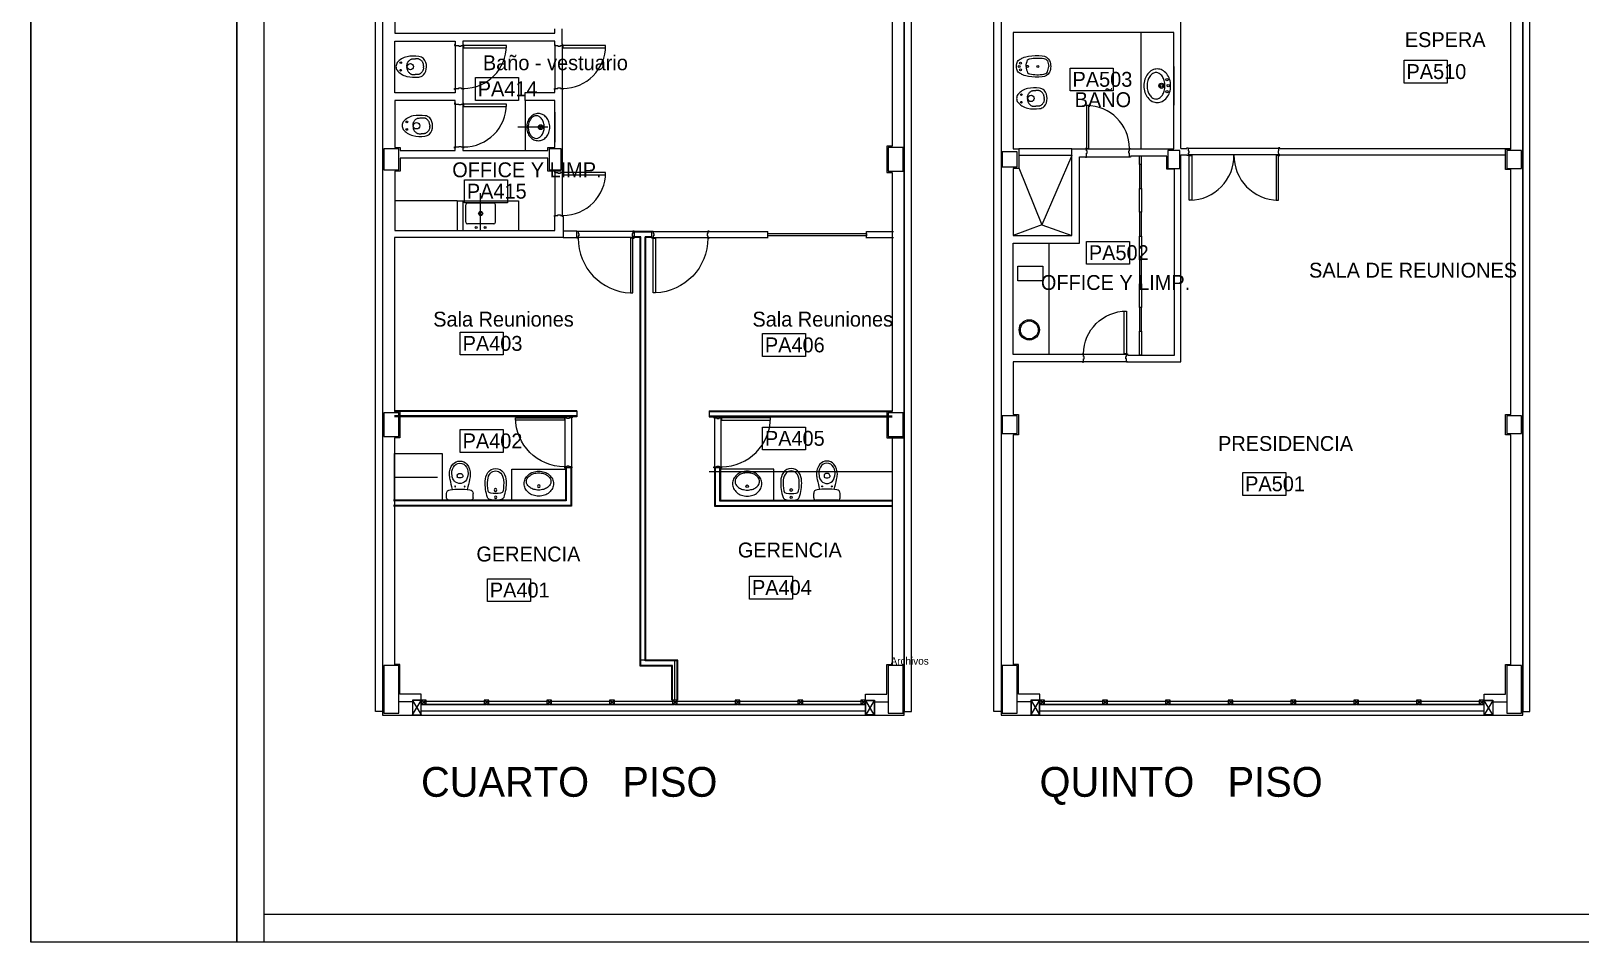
# Model space of a CAD drawing. Header units: millimetres. Extents: x 1473.7 to 1568.7, y 1808.4 to 1881.8.
# Drawn here: x 1473.68 to 1499.69, y 1808.36 to 1823.65 of the extents above; entities that cross this region are included whole.
import ezdxf

# ---------------------------------------------------------------- set-up
doc = ezdxf.new("R2010")
doc.units = ezdxf.units.MM
doc.layers.get('0').update_dxf_attribs({"linetype": 'CONTINUOUS'})
doc.layers.get('Defpoints').update_dxf_attribs({"linetype": 'CONTINUOUS'})
for name, color, linetype in [('0-COTAS AC', 3, 'CONTINUOUS'), ('0-EQUIPA FIJO', 9, 'CONTINUOUS'), ('0-IS-CLOACAL', 1, 'CONTINUOUS'), ('0000-TEXTO', 7, 'CONTINUOUS'), ('000000-TEXTO', 7, 'CONTINUOUS'), ('03', 3, 'CONTINUOUS'), ('10-CARP-HOJA-PUER', 4, 'CONTINUOUS'), ('10-CARP-MARC', 2, 'CONTINUOUS'), ('10-CARP-SLIA', 14, 'CONTINUOUS'), ('10-CARP-VENT-ANRE', 4, 'CONTINUOUS'), ('AR - CARPINTERIA 1', 1, 'CONTINUOUS'), ('AR - CARPINTERIA 2', 8, 'CONTINUOUS'), ('AR - CURTAIN WALL', 1, 'CONTINUOUS'), ('AR - INST. SANITARIA', 2, 'CONTINUOUS'), ('AR - LADRILLO VISTO', 3, 'CONTINUOUS'), ('AR - REVESTIMIENTO', 21, 'CONTINUOUS'), ('AR - REVOQUE', 8, 'CONTINUOUS'), ('AR - TABIQUE DURLOCK', 2, 'CONTINUOUS'), ('AR - TXT', 7, 'CONTINUOUS'), ('ELEVADOR', 4, 'CONTINUOUS'), ('ES - LINEA OFICIAL', 6, 'CONTINUOUS'), ('ES-COLUMNAS', 5, 'CONTINUOUS'), ('ESTRUCTURA', 3, 'CONTINUOUS'), ('MURO', 7, 'CONTINUOUS'), ('TEXTO', 7, 'CONTINUOUS')]:
    doc.layers.add(name, color=color, linetype=linetype)

# ---------------------------------------------------------------- blocks, each defined once
blk = doc.blocks.new('Puerta 76.1')
at = {"layer": '10-CARP-HOJA-PUER', "linetype": 'CONTINUOUS'}
blk.add_lwpolyline([(0.02, 0.13), (0.06, 0.13), (0.06, 0.85), (0.02, 0.85), (0.02, 0.13)], dxfattribs=at)
at = {"layer": '10-CARP-MARC', "linetype": 'CONTINUOUS'}
for points in [[(0, 0), (0, -0.01), (0.02, -0.01), (0.02, 0.05), (0.03, 0.05), (0.03, 0.09), (0.02, 0.09), (0.02, 0.13), (0, 0.13), (0, 0.12)], [(0.76, 0), (0.76, -0.01), (0.74, -0.01), (0.74, 0.05), (0.73, 0.05), (0.73, 0.09), (0.74, 0.09), (0.74, 0.13), (0.76, 0.13), (0.76, 0.12)]]:
    blk.add_lwpolyline(points, dxfattribs=at)
at = {"layer": '10-CARP-SLIA', "linetype": 'CONTINUOUS'}
for p, q in [((0, 0.12), (0.76, 0.12)), ((0, 0), (0.76, 0))]:
    blk.add_line(p, q, dxfattribs=at)
blk.add_arc((0.02, 0.13), 0.72, 0, 90, dxfattribs=at)
blk = doc.blocks.new('Puerta 76.2')
at = {"layer": '10-CARP-HOJA-PUER', "linetype": 'CONTINUOUS'}
blk.add_lwpolyline([(0.02, 0.14), (0.06, 0.14), (0.06, 0.86), (0.02, 0.86), (0.02, 0.14)], dxfattribs=at)
at = {"layer": '10-CARP-MARC', "linetype": 'CONTINUOUS'}
for points in [[(0, 0), (0, -0.01), (0.02, -0.01), (0.02, 0.06), (0.03, 0.06), (0.03, 0.1), (0.02, 0.1), (0.02, 0.14), (0, 0.14), (0, 0.13)], [(0.76, 0), (0.76, -0.01), (0.74, -0.01), (0.74, 0.06), (0.73, 0.06), (0.73, 0.1), (0.74, 0.1), (0.74, 0.14), (0.76, 0.14), (0.76, 0.13)]]:
    blk.add_lwpolyline(points, dxfattribs=at)
at = {"layer": '10-CARP-SLIA', "linetype": 'CONTINUOUS'}
for p, q in [((0, 0.13), (0.76, 0.13)), ((0, 0), (0.76, 0))]:
    blk.add_line(p, q, dxfattribs=at)
blk.add_arc((0.02, 0.14), 0.72, 0, 90, dxfattribs=at)
blk = doc.blocks.new('Puerta 156.2')
at = {"layer": '10-CARP-HOJA-PUER', "linetype": 'CONTINUOUS'}
for points in [[(0.02, 0.12), (0.06, 0.12), (0.06, 0.87), (0.02, 0.87), (0.02, 0.12)], [(1.52, 0.12), (1.48, 0.12), (1.48, 0.87), (1.52, 0.87), (1.52, 0.12)]]:
    blk.add_lwpolyline(points, dxfattribs=at)
at = {"layer": '10-CARP-MARC', "linetype": 'CONTINUOUS'}
for points in [[(0, 0), (0, -0.01), (0.02, -0.01), (0.02, 0.04), (0.03, 0.04), (0.03, 0.08), (0.02, 0.08), (0.02, 0.12), (0, 0.12), (0, 0.11)], [(1.56, 0), (1.56, -0.01), (1.54, -0.01), (1.54, 0.04), (1.53, 0.04), (1.53, 0.08), (1.54, 0.08), (1.54, 0.12), (1.56, 0.12), (1.56, 0.11)]]:
    blk.add_lwpolyline(points, dxfattribs=at)
at = {"layer": '10-CARP-SLIA', "linetype": 'CONTINUOUS'}
for p, q in [((0, 0.11), (1.54, 0.11)), ((0, 0), (1.54, 0))]:
    blk.add_line(p, q, dxfattribs=at)
for centre, start, end in [((0.02, 0.12), 359.2361, 89.2361), ((1.52, 0.12), 90.7639, 180.7639)]:
    blk.add_arc(centre, 0.75, start, end, dxfattribs=at)
blk = doc.blocks.new('Puerta 96.1')
at = {"layer": '10-CARP-HOJA-PUER', "linetype": 'CONTINUOUS'}
blk.add_lwpolyline([(0.02, 0.11), (0.06, 0.11), (0.06, 1.03), (0.02, 1.03), (0.02, 0.11)], dxfattribs=at)
at = {"layer": '10-CARP-MARC', "linetype": 'CONTINUOUS'}
for points in [[(0, 0), (0, -0.01), (0.02, -0.01), (0.02, 0.03), (0.03, 0.03), (0.03, 0.07), (0.02, 0.07), (0.02, 0.11), (0, 0.11), (0, 0.1)], [(0.96, 0), (0.96, -0.01), (0.94, -0.01), (0.94, 0.03), (0.93, 0.03), (0.93, 0.07), (0.94, 0.07), (0.94, 0.11), (0.96, 0.11), (0.96, 0.1)]]:
    blk.add_lwpolyline(points, dxfattribs=at)
at = {"layer": '10-CARP-SLIA', "linetype": 'CONTINUOUS'}
for p, q in [((0, 0.1), (0.96, 0.1)), ((0, 0), (0.96, 0))]:
    blk.add_line(p, q, dxfattribs=at)
blk.add_arc((0.019952, 0.109981), 0.920048, 0.00121, 87.505209, dxfattribs=at)
blk = doc.blocks.new('BIDE')
at = {"linetype": 'ByBlock'}
for centre, radius in [((0, 0.17), 0.023), ((0, 0.047), 0.0175)]:
    blk.add_circle(centre, radius, dxfattribs=at)
for centre, radius, start, end in [((0, 0.372), 0.158, 34.540091, 145.459909), ((0.524328, 0.278114), 0.7, 176.651499, 199.568694), ((0.077, 0.319), 0.251477, 145.459909, 180), ((0.524328, 0.278114), 0.66, 174.777598, 190.620298), ((0.077, 0.319), 0.210808, 140.334774, 174.7776), ((0, 0.372), 0.118, 43.723237, 136.276763), ((-0.077, 0.319), 0.210808, 5.2224, 39.665226), ((-0.524328, 0.278114), 0.66, 349.379702, 5.222402), ((-0.077, 0.319), 0.251477, 0, 34.540091), ((-0.524328, 0.278114), 0.7, 340.431306, 3.348501), ((-0.083418, 0.062079), 0.055, 199.568694, 260.298203), ((-0.075223, 0.165691), 0.05, 190.620298, 261.347211), ((0, 0.55), 0.55, 260.298203, 279.701797), ((0, 0.66), 0.55, 261.347211, 278.652789), ((0.075223, 0.165691), 0.05, 278.652789, 349.379702), ((0.083418, 0.062079), 0.055, 279.701797, 340.431306)]:
    blk.add_arc(centre, radius, start, end, dxfattribs=at)
blk = doc.blocks.new('INODORO')
at = {"linetype": 'ByBlock'}
for p, q in [((-0.048, 0.413), (-0.048, 0.392917)), ((0.048, 0.413), (0.048, 0.392917)), ((-0.2225, 0.04), (-0.2225, 0.111593)), ((0.1825, 0), (-0.1825, 0)), ((0.2225, 0.04), (0.2225, 0.111593))]:
    blk.add_line(p, q, dxfattribs=at)
for centre in [(-0.08, 0.23), (0.08, 0.23)]:
    blk.add_circle(centre, 0.0075, dxfattribs=at)
for centre, radius, start, end in [((0.08479, 0.440353), 0.26, 141.286865, 182.302831), ((0.079, 0.451), 0.216, 150.883854, 191.619517), ((0, 0.495), 0.16, 42.436229, 137.563771), ((0, 0.495), 0.125573, 29.116146, 150.883854), ((-0.079, 0.451), 0.216, 348.380483, 29.116146), ((-0.08479, 0.440353), 0.26, 357.697169, 38.713135), ((0.423248, 0.475723), 0.6, 184.379404, 192.290666), ((2.286163, 0.8496), 2.5, 191.574386, 195.543994), ((0.112303, 0.457848), 0.25, 191.619517, 207.402677), ((-0.007, 0.396), 0.115618, 207.402677, 263.758087), ((-0.018, 0.413), 0.03, 126.869898, 180), ((-0.033, 0.392917), 0.015, 180, 263.350837), ((0, 0.389), 0.06, 53.130102, 126.869898), ((0, 0.676), 0.3, 263.350837, 276.649163), ((0, 0.46), 0.18, 263.758086, 276.241914), ((0.007, 0.396), 0.115618, 276.241913, 332.597323), ((0.033, 0.392917), 0.015, 276.649163, 0), ((0.018, 0.413), 0.03, 0, 53.130102), ((-0.112303, 0.457848), 0.25, 332.597323, 348.380483), ((-2.286163, 0.8496), 2.5, 344.456006, 348.425614), ((-0.423248, 0.475723), 0.6, 347.709334, 355.620596), ((-0.1585, 0.111593), 0.064, 96.793054, 180), ((-0.1825, 0.04), 0.04, 180, 270), ((0, -1.219), 1.404, 83.206946, 96.793054), ((0.1585, 0.111593), 0.064, 0, 83.206946), ((0.1825, 0.04), 0.04, 270, 0)]:
    blk.add_arc(centre, radius, start, end, dxfattribs=at)
blk = doc.blocks.new('LAVABO')
for points in [[(0.18719, -0.16, 0.113295), (0.173432, -0.100065, 0.103441), (0.132363, -0.046863, 0.092), (0.072913, -0.012526, 0.085275), (0, 0, 0.085275), (-0.072913, -0.012526, 0.092), (-0.132363, -0.046863, 0.103441), (-0.173432, -0.100065, 0.113295), (-0.18719, -0.16, 0.113295), (-0.173432, -0.219935, 0.103441), (-0.132363, -0.273137, 0.092), (-0.072913, -0.307474, 0.085275), (0, -0.32, 0.085275), (0.072913, -0.307474, 0.092), (0.132363, -0.273137, 0.103441), (0.173432, -0.219935, 0.113295)], [(0.155817, -0.188235, 0.13438), (0.144921, -0.148426, 0.106842), (0.109873, -0.110592, 0.082314), (0.061144, -0.087265, 0.07067), (-0.001046, -0.078431, 0.07067), (-0.063236, -0.087265, 0.082314), (-0.111964, -0.110592, 0.106842), (-0.147013, -0.148426, 0.13438), (-0.157908, -0.188235, 0.13438), (-0.147013, -0.228045, 0.106842), (-0.111964, -0.265878, 0.082314), (-0.063236, -0.289205, 0.07067), (-0.001046, -0.298039, 0.07067), (0.061144, -0.289205, 0.082314), (0.109873, -0.265878, 0.106842), (0.144921, -0.228045, 0.13438)]]:
    blk.add_lwpolyline(points, format="xyb", close=True)
blk.add_circle((0, -0.126956), 0.016469)
blk = doc.blocks.new('Puerta 86.1')
at = {"layer": '10-CARP-HOJA-PUER', "linetype": 'CONTINUOUS'}
blk.add_lwpolyline([(0.02, 0.12), (0.06, 0.12), (0.06, 0.94), (0.02, 0.94), (0.02, 0.12)], dxfattribs=at)
at = {"layer": '10-CARP-MARC', "linetype": 'CONTINUOUS'}
for points in [[(0, 0), (0, -0.01), (0.02, -0.01), (0.02, 0.04), (0.03, 0.04), (0.03, 0.08), (0.02, 0.08), (0.02, 0.12), (0, 0.12), (0, 0.11)], [(0.86, 0), (0.86, -0.01), (0.84, -0.01), (0.84, 0.04), (0.83, 0.04), (0.83, 0.08), (0.84, 0.08), (0.84, 0.12), (0.86, 0.12), (0.86, 0.11)]]:
    blk.add_lwpolyline(points, dxfattribs=at)
at = {"layer": '10-CARP-SLIA', "linetype": 'CONTINUOUS'}
for p, q in [((0, 0.11), (0.86, 0.11)), ((0, 0), (0.86, 0))]:
    blk.add_line(p, q, dxfattribs=at)
blk.add_arc((0.02, 0.12), 0.82, 0, 90, dxfattribs=at)
blk = doc.blocks.new('SAPLS001')
for p, q in [((-0.250026, 0), (0.250026, 0)), ((-0.250026, -0.5), (0.250026, -0.5))]:
    blk.add_line(p, q)
at = {"linetype": 'ByBlock'}
for points in [[(0.22733, -0.280754, 0.113295), (0.210623, -0.207966, 0.103441), (0.160747, -0.143356, 0.092), (0.088548, -0.101656, 0.085275), (0, -0.086444, 0.085275), (-0.088548, -0.101656, 0.092), (-0.160747, -0.143356, 0.103441), (-0.210623, -0.207966, 0.113295), (-0.22733, -0.280754, 0.113295), (-0.210623, -0.353541, 0.103441), (-0.160747, -0.418152, 0.092), (-0.088548, -0.459851, 0.085275), (0, -0.475064, 0.085275), (0.088548, -0.459851, 0.092), (0.160747, -0.418152, 0.103441), (0.210623, -0.353541, 0.113295)], [(0.18923, -0.315044, 0.13438), (0.175998, -0.266698, 0.106842), (0.133434, -0.220751, 0.082314), (0.074256, -0.192422, 0.07067), (-0.00127, -0.181694, 0.07067), (-0.076796, -0.192422, 0.082314), (-0.135974, -0.220751, 0.106842), (-0.178538, -0.266698, 0.13438), (-0.19177, -0.315044, 0.13438), (-0.178538, -0.363389, 0.106842), (-0.135974, -0.409336, 0.082314), (-0.076796, -0.437665, 0.07067), (-0.00127, -0.448394, 0.07067), (0.074256, -0.437665, 0.082314), (0.133434, -0.409336, 0.106842), (0.175998, -0.363389, 0.13438)]]:
    blk.add_lwpolyline(points, format="xyb", close=True, dxfattribs=at)
for radius in [0.04, 0.02]:
    blk.add_circle((0, -0.240623), radius)
blk = doc.blocks.new('SAPLS507')
blk.add_lwpolyline([(-0.000097, -0.584957, 0.193023), (0.137125, -0.535068, 0.145572), (0.172026, -0.456371, 0.077711), (0.165046, -0.255113, 0.087544), (0.125492, -0.160935, 0.055228), (0.064997, -0.091269, 0.090627), (0, -0.071917, 0.091051), (-0.065149, -0.091269, 0.055228), (-0.125644, -0.160935, 0.087544), (-0.165198, -0.255113, 0.077711), (-0.172178, -0.456371, 0.145572), (-0.137277, -0.535068, 0.193023), (-0.000055, -0.584957, 61.25604)], format="xyb", close=True)
at = {"color": 30}
for points in [[(-0.014805, -0.256418, 0.028747), (-0.032655, -0.257693, 0.052421), (-0.060747, -0.26542, 0.050041), (-0.075294, -0.272103, 0.040538), (-0.091764, -0.284248, 0.036304), (-0.109049, -0.302641, 0.08346), (-0.124391, -0.325029, 0.024812), (-0.128592, -0.336134, 0.009631), (-0.130098, -0.34641, 0.014344), (-0.132146, -0.373075, 0.009208), (-0.132405, -0.382124, 0.009208), (-0.132146, -0.396224)], [(0.014914, -0.256418, -0.028747), (0.032764, -0.257693, -0.052421), (0.060857, -0.26542, -0.050041), (0.075403, -0.272103, -0.040538), (0.091874, -0.284248, -0.036304), (0.109159, -0.302641, -0.08346), (0.124501, -0.325029, -0.024812), (0.128702, -0.336134, -0.009631), (0.130208, -0.34641, -0.014344), (0.132255, -0.373075, -0.009208), (0.132515, -0.382124, -0.009208), (0.132255, -0.396224)], [(-0.014805, -0.536233, -0.028747), (-0.032655, -0.534957, -0.052421), (-0.060747, -0.52723, -0.050041), (-0.075294, -0.520547, -0.040538), (-0.091764, -0.508402, -0.036304), (-0.109049, -0.49001, -0.08346), (-0.124391, -0.467621, -0.024812), (-0.128592, -0.456517, -0.009631), (-0.130098, -0.446241, -0.014344), (-0.132146, -0.419576, -0.009208), (-0.132405, -0.410526, -0.009208), (-0.132146, -0.396426)], [(0.014914, -0.536233, 0.028747), (0.032764, -0.534957, 0.052421), (0.060857, -0.52723, 0.050041), (0.075403, -0.520547, 0.040538), (0.091874, -0.508402, 0.036304), (0.109159, -0.49001, 0.08346), (0.124501, -0.467621, 0.024812), (0.128702, -0.456517, 0.009631), (0.130208, -0.446241, 0.014344), (0.132255, -0.419576, 0.009208), (0.132515, -0.410526, 0.009208), (0.132255, -0.396426)]]:
    blk.add_lwpolyline(points, format="xyb", dxfattribs=at)
for points in [[(-0.014805, -0.256418), (-0.000002, -0.256418)], [(0.014914, -0.256418), (0.000112, -0.256418)], [(-0.014805, -0.536233), (-0.000002, -0.536233)], [(0.014914, -0.536233), (0.000112, -0.536233)]]:
    blk.add_lwpolyline(points, dxfattribs=at)
for centre, radius in [((-0.063643, -0.151974), 0.014123), ((0.063752, -0.151974), 0.014123), ((0.000076, -0.314386), 0.053465)]:
    blk.add_circle(centre, radius, dxfattribs=at)
blk = doc.blocks.new('SAPLS505')
blk.add_lwpolyline([(-0.09671, -0.627543, -0.262722), (-0.176303, -0.499625, -0.061431), (-0.171317, -0.274325, -0.073837), (-0.143382, -0.178484, -0.02136), (-0.109618, -0.115663, -0.217458), (-0.045608, -0.074899, -0.067695), (0, -0.070767, -0.067639), (0.045487, -0.074899, -0.190009), (0.109497, -0.115663, -0.02136), (0.143261, -0.178484, -0.069685), (0.171196, -0.274325, -0.061431), (0.176183, -0.499625, -0.262722), (0.096589, -0.627543, -0.09682), (-0.00027, -0.645159, -0.096471), (-0.09671, -0.627543)], format="xyb", close=True)
at = {"color": 30}
for points in [[(-0.000512, -0.231221, 0.087783), (-0.108742, -0.258064, 0.148188), (-0.12678, -0.290276, 0.148188)], [(0.000391, -0.231221, -0.087783), (0.108621, -0.258064, -0.148188), (0.12666, -0.290276, -0.148188)], [(-0.12678, -0.290276, 0.084724), (-0.131934, -0.529714, 0.252864), (-0.090704, -0.588768, 0.103412), (-0.000512, -0.61239, 0.103412)], [(0.12666, -0.290276, -0.084724), (0.131814, -0.529714, -0.252864), (0.090583, -0.588768, -0.103412), (0.000391, -0.61239, -0.103412)]]:
    blk.add_lwpolyline(points, format="xyb", dxfattribs=at)
for centre, radius in [((-0.056067, -0.136838), 0.016597), ((-0.00006, -0.253264), 0.017056), ((-0.00006, -0.11587), 0.016582), ((0.055946, -0.136838), 0.016597), ((-0.00006, -0.430928), 0.016582)]:
    blk.add_circle(centre, radius, dxfattribs=at)
blk = doc.blocks.new('SAPLS502')
at = {"linetype": 'CONTINUOUS'}
for p, q in [((-0.32385, 0), (0.32385, 0)), ((0.32385, -0.55), (-0.32385, -0.55))]:
    blk.add_line(p, q, dxfattribs=at)
blk.add_lwpolyline([(0, -0.053451, 0.079834), (-0.110792, -0.071254, 0.088711), (-0.199758, -0.119352, 0.105045), (-0.262116, -0.195077, 0.120471), (-0.2825, -0.278451, 0.120471), (-0.262116, -0.361825, 0.105045), (-0.199758, -0.43755, 0.088711), (-0.110792, -0.485647, 0.079834), (0, -0.503451, 0.079834), (0.110792, -0.485647, 0.088711), (0.199758, -0.43755, 0.105045), (0.262116, -0.361825, 0.120471), (0.2825, -0.278451, 0.120471), (0.262116, -0.195077, 0.105045), (0.199758, -0.119352, 0.088711), (0.110792, -0.071254, 0.079834)], format="xyb", close=True)
at = {"color": 30}
blk.add_lwpolyline([(0, -0.148709, 0.068182), (-0.088459, -0.160828, 0.080388), (-0.157331, -0.192643, 0.107075), (-0.207233, -0.244697, 0.138616), (-0.2225, -0.298709, 0.138616), (-0.207233, -0.352721, 0.107075), (-0.157331, -0.404775, 0.080388), (-0.088459, -0.43659, 0.068182), (0, -0.448709, 0.068182), (0.088459, -0.43659, 0.080388), (0.157331, -0.404775, 0.107075), (0.207233, -0.352721, 0.138616), (0.2225, -0.298709, 0.138616), (0.207233, -0.244697, 0.107075), (0.157331, -0.192643, 0.080388), (0.088459, -0.160828, 0.068182)], format="xyb", close=True, dxfattribs=at)
for centre, radius in [((-0.1, -0.11497), 0.0198), ((0, -0.207595), 0.044), ((0, -0.207595), 0.022), ((0, -0.094761), 0.0198), ((0.1, -0.11497), 0.0198)]:
    blk.add_circle(centre, radius, dxfattribs=at)

msp = doc.modelspace()

# ---------------------------------------------------------------- linework, layer by layer
at = {"color": 5}
msp.add_line((1488.141218, 1816.823838), (1488.341218, 1816.823838), dxfattribs=at)
at = {"layer": '0-COTAS AC', "linetype": 'CONTINUOUS'}
for p, q in [((1485.064037, 1820.283745), (1486.052011, 1820.283745)), ((1485.064037, 1820.183745), (1486.052011, 1820.183745)), ((1486.052011, 1820.173745), (1486.052011, 1820.283745)), ((1487.709632, 1820.283745), (1488.161218, 1820.283745)), ((1487.709632, 1820.173745), (1487.709632, 1820.283745)), ((1487.709632, 1820.183745), (1488.161218, 1820.183745))]:
    msp.add_line(p, q, dxfattribs=at)
at = {"layer": '0-COTAS AC', "color": 4}
for points in [[(1482.356218, 1822.038135), (1481.850676, 1822.038135)], [(1481.22737, 1820.303745), (1481.22737, 1820.929287)]]:
    msp.add_lwpolyline(points, dxfattribs=at)
at = {"layer": '0-COTAS AC', "linetype": 'CONTINUOUS'}
msp.add_lwpolyline([(1482.754037, 1816.316338), (1482.654037, 1816.316338)], dxfattribs=at)
at = {"layer": '0-EQUIPA FIJO'}
msp.add_lwpolyline([(1485.254037, 1816.316338), (1485.254037, 1815.776338)], dxfattribs=at)
at = {"layer": '0-IS-CLOACAL', "linetype": 'CONTINUOUS'}
msp.add_lwpolyline([(1486.052011, 1820.255114), (1487.709632, 1820.255114), (1487.709632, 1820.212659), (1486.052011, 1820.212659)], close=True, dxfattribs=at)
at = {"layer": '03', "color": 2, "linetype": 'CONTINUOUS'}
msp.add_lwpolyline([(1477.133929, 1808.357745), (1473.676399, 1808.357745), (1473.676399, 1837.817745), (1477.133929, 1837.817745)], close=True, dxfattribs=at)
at = {"layer": '10-CARP-VENT-ANRE', "linetype": 'CONTINUOUS'}
msp.add_line((1480.831218, 1820.798745), (1479.812134, 1820.798745), dxfattribs=at)
at = {"layer": 'AR - CARPINTERIA 1', "linetype": 'CONTINUOUS'}
for points in [[(1492.291284, 1821.410201), (1492.291284, 1821.551385)], [(1492.326284, 1821.410201), (1492.326284, 1821.551385)]]:
    msp.add_lwpolyline(points, dxfattribs=at)
for points in [[(1492.291284, 1821.410201), (1492.291284, 1821.010201), (1492.326284, 1821.010201), (1492.326284, 1821.410201)], [(1492.291284, 1820.610201), (1492.291284, 1821.010201), (1492.326284, 1821.010201), (1492.326284, 1820.610201)], [(1492.291284, 1820.610201), (1492.291284, 1820.210201), (1492.326284, 1820.210201), (1492.326284, 1820.610201)], [(1492.291284, 1819.810201), (1492.291284, 1820.210201), (1492.326284, 1820.210201), (1492.326284, 1819.810201)], [(1492.291284, 1819.810201), (1492.291284, 1819.410201), (1492.326284, 1819.410201), (1492.326284, 1819.810201)], [(1492.291284, 1819.010201), (1492.291284, 1819.410201), (1492.326284, 1819.410201), (1492.326284, 1819.010201)], [(1492.291284, 1819.010201), (1492.291284, 1818.610201), (1492.326284, 1818.610201), (1492.326284, 1819.010201)], [(1492.291284, 1818.210201), (1492.291284, 1818.610201), (1492.326284, 1818.610201), (1492.326284, 1818.210201)]]:
    msp.add_lwpolyline(points, close=True, dxfattribs=at)
at = {"layer": 'AR - CARPINTERIA 2', "linetype": 'CONTINUOUS'}
for points in [[(1482.844037, 1817.276338), (1482.844037, 1817.176338)], [(1485.064037, 1817.276338), (1485.064037, 1817.176338)]]:
    msp.add_lwpolyline(points, dxfattribs=at)
at = {"layer": 'AR - CURTAIN WALL'}
for points in [[(1480.081217, 1812.168837), (1480.231217, 1812.168837), (1480.231217, 1812.418837), (1480.081217, 1812.418837)], [(1480.085217, 1812.172837), (1480.227217, 1812.172837), (1480.227217, 1812.414837), (1480.085217, 1812.414837)], [(1480.231218, 1812.348837), (1480.311218, 1812.348837), (1480.311218, 1812.418837), (1480.231218, 1812.418837)], [(1481.285504, 1812.348837), (1481.365504, 1812.348837), (1481.365504, 1812.418837), (1481.285504, 1812.418837)], [(1482.339789, 1812.348837), (1482.419789, 1812.348837), (1482.419789, 1812.418837), (1482.339789, 1812.418837)], [(1483.394075, 1812.348837), (1483.474075, 1812.348837), (1483.474075, 1812.418837), (1483.394075, 1812.418837)], [(1484.44836, 1812.348837), (1484.52836, 1812.348837), (1484.52836, 1812.418837), (1484.44836, 1812.418837)], [(1485.502646, 1812.348837), (1485.582646, 1812.348837), (1485.582646, 1812.418837), (1485.502646, 1812.418837)], [(1486.556932, 1812.348837), (1486.636932, 1812.348837), (1486.636932, 1812.418837), (1486.556932, 1812.418837)], [(1487.611217, 1812.348837), (1487.691217, 1812.348837), (1487.691217, 1812.418837), (1487.611217, 1812.418837)], [(1487.841217, 1812.168837), (1487.691217, 1812.168837), (1487.691217, 1812.418837), (1487.841217, 1812.418837)], [(1487.837217, 1812.172837), (1487.695217, 1812.172837), (1487.695217, 1812.414837), (1487.837217, 1812.414837)], [(1490.46825, 1812.168837), (1490.61825, 1812.168837), (1490.61825, 1812.418837), (1490.46825, 1812.418837)], [(1490.47225, 1812.172837), (1490.61425, 1812.172837), (1490.61425, 1812.414837), (1490.47225, 1812.414837)], [(1490.618251, 1812.348837), (1490.698251, 1812.348837), (1490.698251, 1812.418837), (1490.618251, 1812.418837)], [(1491.672536, 1812.348837), (1491.752536, 1812.348837), (1491.752536, 1812.418837), (1491.672536, 1812.418837)], [(1492.726822, 1812.348837), (1492.806822, 1812.348837), (1492.806822, 1812.418837), (1492.726822, 1812.418837)], [(1493.781107, 1812.348837), (1493.861107, 1812.348837), (1493.861107, 1812.418837), (1493.781107, 1812.418837)], [(1494.835393, 1812.348837), (1494.915393, 1812.348837), (1494.915393, 1812.418837), (1494.835393, 1812.418837)], [(1495.889679, 1812.348837), (1495.969679, 1812.348837), (1495.969679, 1812.418837), (1495.889679, 1812.418837)], [(1496.943964, 1812.348837), (1497.023964, 1812.348837), (1497.023964, 1812.418837), (1496.943964, 1812.418837)], [(1497.99825, 1812.348837), (1498.07825, 1812.348837), (1498.07825, 1812.418837), (1497.99825, 1812.418837)], [(1498.22825, 1812.168837), (1498.07825, 1812.168837), (1498.07825, 1812.418837), (1498.22825, 1812.418837)], [(1498.22425, 1812.172837), (1498.08225, 1812.172837), (1498.08225, 1812.414837), (1498.22425, 1812.414837)]]:
    msp.add_lwpolyline(points, close=True, dxfattribs=at)
for points in [[(1480.085217, 1812.172837), (1480.227217, 1812.414837)], [(1480.085217, 1812.414837), (1480.227217, 1812.172837)], [(1480.311218, 1812.348837), (1480.231218, 1812.418837)], [(1480.231218, 1812.348837), (1480.311218, 1812.418837)], [(1480.311218, 1812.398837), (1481.285504, 1812.398837)], [(1481.365504, 1812.348837), (1481.285504, 1812.418837)], [(1481.285504, 1812.348837), (1481.365504, 1812.418837)], [(1481.365504, 1812.398837), (1482.339789, 1812.398837)], [(1482.419789, 1812.348837), (1482.339789, 1812.418837)], [(1482.339789, 1812.348837), (1482.419789, 1812.418837)], [(1482.419789, 1812.398837), (1483.394075, 1812.398837)], [(1483.474075, 1812.348837), (1483.394075, 1812.418837)], [(1483.394075, 1812.348837), (1483.474075, 1812.418837)], [(1483.474075, 1812.398837), (1484.44836, 1812.398837)], [(1484.52836, 1812.348837), (1484.44836, 1812.418837)], [(1484.44836, 1812.348837), (1484.52836, 1812.418837)], [(1484.52836, 1812.398837), (1485.502646, 1812.398837)], [(1485.582646, 1812.348837), (1485.502646, 1812.418837)], [(1485.502646, 1812.348837), (1485.582646, 1812.418837)], [(1485.582646, 1812.398837), (1486.556932, 1812.398837)], [(1486.636932, 1812.348837), (1486.556932, 1812.418837)], [(1486.556932, 1812.348837), (1486.636932, 1812.418837)], [(1486.636932, 1812.398837), (1487.611217, 1812.398837)], [(1487.691217, 1812.348837), (1487.611217, 1812.418837)], [(1487.611217, 1812.348837), (1487.691217, 1812.418837)], [(1487.837217, 1812.172837), (1487.695217, 1812.414837)], [(1487.837217, 1812.414837), (1487.695217, 1812.172837)], [(1490.47225, 1812.172837), (1490.61425, 1812.414837)], [(1490.47225, 1812.414837), (1490.61425, 1812.172837)], [(1490.698251, 1812.348837), (1490.618251, 1812.418837)], [(1490.618251, 1812.348837), (1490.698251, 1812.418837)], [(1490.698251, 1812.398837), (1491.672536, 1812.398837)], [(1491.752536, 1812.348837), (1491.672536, 1812.418837)], [(1491.672536, 1812.348837), (1491.752536, 1812.418837)], [(1491.752536, 1812.398837), (1492.726822, 1812.398837)], [(1492.806822, 1812.348837), (1492.726822, 1812.418837)], [(1492.726822, 1812.348837), (1492.806822, 1812.418837)], [(1492.806822, 1812.398837), (1493.781107, 1812.398837)], [(1493.861107, 1812.348837), (1493.781107, 1812.418837)], [(1493.781107, 1812.348837), (1493.861107, 1812.418837)], [(1493.861107, 1812.398837), (1494.835393, 1812.398837)], [(1494.915393, 1812.348837), (1494.835393, 1812.418837)], [(1494.835393, 1812.348837), (1494.915393, 1812.418837)], [(1494.915393, 1812.398837), (1495.889679, 1812.398837)], [(1495.969679, 1812.348837), (1495.889679, 1812.418837)], [(1495.889679, 1812.348837), (1495.969679, 1812.418837)], [(1495.969679, 1812.398837), (1496.943964, 1812.398837)], [(1497.023964, 1812.348837), (1496.943964, 1812.418837)], [(1496.943964, 1812.348837), (1497.023964, 1812.418837)], [(1497.023964, 1812.398837), (1497.99825, 1812.398837)], [(1498.07825, 1812.348837), (1497.99825, 1812.418837)], [(1497.99825, 1812.348837), (1498.07825, 1812.418837)], [(1498.22425, 1812.172837), (1498.08225, 1812.414837)], [(1498.22425, 1812.414837), (1498.08225, 1812.172837)], [(1480.231217, 1812.238837), (1487.691217, 1812.238837)], [(1481.320504, 1812.348837), (1481.320504, 1812.338837), (1480.241217, 1812.338837), (1480.241217, 1812.348837)], [(1480.241217, 1812.348837), (1487.681217, 1812.348837)], [(1482.374789, 1812.338837), (1481.330504, 1812.338837), (1481.330504, 1812.348837)], [(1482.374789, 1812.348837), (1482.374789, 1812.338837)], [(1483.429075, 1812.338837), (1482.384789, 1812.338837), (1482.384789, 1812.348837)], [(1483.429075, 1812.348837), (1483.429075, 1812.338837)], [(1484.48336, 1812.338837), (1483.439075, 1812.338837), (1483.439075, 1812.348837)], [(1484.48336, 1812.348837), (1484.48336, 1812.338837)], [(1485.537646, 1812.338837), (1484.49336, 1812.338837), (1484.49336, 1812.348837)], [(1485.537646, 1812.348837), (1485.537646, 1812.338837)], [(1486.591932, 1812.338837), (1485.547646, 1812.338837), (1485.547646, 1812.348837)], [(1486.591932, 1812.348837), (1486.591932, 1812.338837)], [(1487.681217, 1812.348837), (1487.681217, 1812.338837), (1486.601932, 1812.338837), (1486.601932, 1812.348837)], [(1490.61825, 1812.238837), (1498.07825, 1812.238837)], [(1491.707536, 1812.348837), (1491.707536, 1812.338837), (1490.62825, 1812.338837), (1490.62825, 1812.348837)], [(1490.62825, 1812.348837), (1498.06825, 1812.348837)], [(1492.761822, 1812.338837), (1491.717536, 1812.338837), (1491.717536, 1812.348837)], [(1492.761822, 1812.348837), (1492.761822, 1812.338837)], [(1493.816107, 1812.338837), (1492.771822, 1812.338837), (1492.771822, 1812.348837)], [(1493.816107, 1812.348837), (1493.816107, 1812.338837)], [(1494.870393, 1812.338837), (1493.826107, 1812.338837), (1493.826107, 1812.348837)], [(1494.870393, 1812.348837), (1494.870393, 1812.338837)], [(1495.924679, 1812.338837), (1494.880393, 1812.338837), (1494.880393, 1812.348837)], [(1495.924679, 1812.348837), (1495.924679, 1812.338837)], [(1496.978964, 1812.338837), (1495.934679, 1812.338837), (1495.934679, 1812.348837)], [(1496.978964, 1812.348837), (1496.978964, 1812.338837)], [(1498.06825, 1812.348837), (1498.06825, 1812.338837), (1496.988964, 1812.338837), (1496.988964, 1812.348837)]]:
    msp.add_lwpolyline(points, dxfattribs=at)
at = {"layer": 'AR - INST. SANITARIA', "linetype": 'CONTINUOUS'}
for p, q in [((1480.831218, 1820.798745), (1479.786218, 1820.798745)), ((1480.931218, 1820.798745), (1481.863177, 1820.798745)), ((1480.97737, 1820.443261), (1480.97737, 1820.733261)), ((1481.44737, 1820.763261), (1481.00737, 1820.763261)), ((1481.47737, 1820.443261), (1481.47737, 1820.733261)), ((1481.863177, 1820.798745), (1481.863177, 1820.298745)), ((1481.44737, 1820.413261), (1481.00737, 1820.413261))]:
    msp.add_line(p, q, dxfattribs=at)
for points in [[(1492.31825, 1821.671385), (1492.31825, 1823.628838)], [(1481.976218, 1822.488135), (1481.976218, 1821.647554)], [(1490.77325, 1818.220201), (1490.77325, 1820.091385)]]:
    msp.add_lwpolyline(points, dxfattribs=at)
at = {"layer": 'AR - INST. SANITARIA'}
msp.add_lwpolyline([(1479.781218, 1816.559932), (1480.581218, 1816.559932), (1480.581218, 1815.776338), (1479.781218, 1815.776338)], close=True, dxfattribs=at)
for points in [[(1481.754037, 1815.776338), (1481.754037, 1816.296338), (1482.654037, 1816.296338), (1482.654037, 1816.296338)], [(1486.154037, 1815.776338), (1486.154037, 1816.296338), (1485.254037, 1816.296338), (1485.254037, 1816.296338)]]:
    msp.add_lwpolyline(points, dxfattribs=at)
at = {"layer": 'AR - INST. SANITARIA', "linetype": 'CONTINUOUS'}
for centre, radius in [((1481.22737, 1820.588261), 0.035), ((1481.22737, 1820.588261), 0.025), ((1481.15237, 1820.353211), 0.015), ((1481.30237, 1820.353211), 0.015)]:
    msp.add_circle(centre, radius, dxfattribs=at)
for centre, start, end in [((1481.00737, 1820.733261), 90, 180), ((1481.44737, 1820.733261), 0, 90), ((1481.00737, 1820.443261), 180, 270), ((1481.44737, 1820.443261), 270, 0)]:
    msp.add_arc(centre, 0.03, start, end, dxfattribs=at)
at = {"layer": 'AR - LADRILLO VISTO', "linetype": 'CONTINUOUS'}
for points in [[(1479.811218, 1838.438838), (1479.581218, 1838.438838), (1479.581218, 1812.228837), (1479.581218, 1812.228837), (1479.581218, 1812.228837), (1479.461218, 1812.228837), (1479.461218, 1838.498838), (1479.871218, 1838.498838), (1479.871218, 1838.298838), (1479.811218, 1838.298838), (1479.811218, 1838.438838)], [(1488.341218, 1838.438838), (1488.341218, 1812.228837), (1488.341218, 1812.228837), (1488.341218, 1812.228837), (1488.461218, 1812.228837), (1488.461218, 1838.498838), (1488.001218, 1838.498838), (1488.001218, 1838.318836), (1488.061218, 1838.318836), (1488.061218, 1838.438838), (1488.341218, 1838.438838)], [(1490.19825, 1838.438838), (1489.96825, 1838.438838), (1489.96825, 1812.228837), (1489.96825, 1812.228837), (1489.96825, 1812.228837), (1489.84825, 1812.228837), (1489.84825, 1838.498838), (1490.25825, 1838.498838), (1490.25825, 1838.298838), (1490.19825, 1838.298838), (1490.19825, 1838.438838)], [(1498.72825, 1838.438838), (1498.72825, 1812.228837), (1498.72825, 1812.228837), (1498.72825, 1812.228837), (1498.84825, 1812.228837), (1498.84825, 1838.498838), (1498.38825, 1838.498838), (1498.38825, 1838.318836), (1498.44825, 1838.318836), (1498.44825, 1838.438838), (1498.72825, 1838.438838)]]:
    msp.add_lwpolyline(points, dxfattribs=at)
at = {"layer": 'AR - REVESTIMIENTO', "linetype": 'CONTINUOUS'}
for points in [[(1479.816218, 1824.398745), (1479.786218, 1824.398745), (1479.786218, 1823.613745), (1482.476218, 1823.613745), (1482.476218, 1823.688745)], [(1492.14325, 1821.671385), (1492.86825, 1821.671385), (1492.86825, 1823.628838), (1490.17325, 1823.628838), (1490.17325, 1821.671385), (1490.26325, 1821.671385), (1490.26325, 1821.346385), (1490.17325, 1821.346385), (1490.17325, 1820.221385), (1491.15325, 1820.221385), (1491.15325, 1821.671385), (1491.38325, 1821.671385)], [(1480.801218, 1822.664871), (1480.801218, 1822.613745), (1479.786218, 1822.613745), (1479.786218, 1823.483745), (1480.801218, 1823.483745), (1480.801218, 1823.428135)], [(1482.476218, 1823.428135), (1482.476218, 1823.483745), (1480.931218, 1823.483745), (1480.931218, 1823.428135)], [(1480.931218, 1821.68565), (1480.931218, 1821.647554), (1482.356218, 1821.647554), (1482.356218, 1821.696385), (1482.476218, 1821.696385), (1482.476218, 1822.488135), (1481.976218, 1822.488135), (1481.976218, 1822.618135), (1482.476218, 1822.618135), (1482.476218, 1822.668135)], [(1480.931218, 1822.664871), (1480.931218, 1822.44565)], [(1480.801218, 1822.44565), (1480.801218, 1822.483745), (1479.786218, 1822.483745), (1479.786218, 1821.696385), (1479.876218, 1821.696385), (1479.876218, 1821.647554), (1480.801218, 1821.647554), (1480.801218, 1821.68565)], [(1482.476218, 1821.296385), (1482.356218, 1821.296385), (1482.356218, 1821.517554), (1479.876218, 1821.517554), (1479.876218, 1821.296385), (1479.786218, 1821.296385), (1479.786218, 1820.303745), (1482.476218, 1820.303745), (1482.476218, 1820.536385)], [(1491.332698, 1818.220201), (1490.17325, 1818.220201), (1490.17325, 1820.091385), (1491.28325, 1820.091385), (1491.28325, 1821.541385), (1491.38325, 1821.541385)], [(1491.15325, 1821.671385), (1490.26325, 1821.671385)], [(1491.15325, 1821.561385), (1490.26325, 1821.561385)], [(1491.15325, 1821.561385), (1490.65325, 1820.399355), (1491.15325, 1820.221385)], [(1490.26325, 1821.35222), (1490.65325, 1820.399355), (1490.17325, 1820.221385)]]:
    msp.add_lwpolyline(points, dxfattribs=at)
at = {"layer": 'AR - REVOQUE', "linetype": 'CONTINUOUS'}
for points in [[(1498.52825, 1813.018837), (1498.52825, 1816.873838), (1498.43825, 1816.873838), (1498.43825, 1817.213838), (1498.52825, 1817.213838), (1498.52825, 1821.326385), (1498.43825, 1821.326385), (1498.43825, 1821.666385), (1498.52825, 1821.666385), (1498.52825, 1825.963771), (1498.43825, 1825.963771), (1498.43825, 1826.253771), (1498.52825, 1826.253771), (1498.52825, 1827.515979)], [(1488.141218, 1825.913771), (1488.141218, 1821.716385), (1488.051218, 1821.716385), (1488.051218, 1821.276385), (1488.141218, 1821.276385), (1488.141218, 1817.263838), (1488.051218, 1817.263838), (1488.051218, 1816.823838), (1488.141218, 1816.823838), (1488.141218, 1813.018837)], [(1482.596218, 1822.668135), (1482.596218, 1821.237098)], [(1492.092698, 1818.100201), (1492.98825, 1818.100201), (1492.98825, 1821.571385)], [(1492.092698, 1818.210201), (1492.87825, 1818.210201), (1492.87825, 1821.331385), (1492.75325, 1821.331385), (1492.75325, 1821.551385), (1492.14325, 1821.551385)], [(1494.64825, 1821.681385), (1498.52825, 1821.681385)], [(1494.64825, 1821.571385), (1498.43825, 1821.571385)], [(1482.616218, 1820.536385), (1482.616218, 1820.183745), (1479.781218, 1820.183745), (1479.781218, 1817.263838), (1479.871218, 1817.263838), (1479.871218, 1816.823838), (1479.781218, 1816.823838), (1479.781218, 1813.018837)], [(1482.616218, 1820.183745), (1482.844037, 1820.183745), (1482.844037, 1820.293745), (1482.616218, 1820.293745)], [(1491.352698, 1818.100201), (1490.16825, 1818.100201), (1490.16825, 1817.213838), (1490.25825, 1817.213838), (1490.25825, 1816.873838), (1490.16825, 1816.873838), (1490.16825, 1813.018837)], [(1480.231218, 1812.418837), (1480.231218, 1812.518837), (1479.871218, 1812.518837), (1479.871218, 1813.018837), (1479.781218, 1813.018837)], [(1487.691217, 1812.418837), (1487.691217, 1812.518837), (1488.051218, 1812.518837), (1488.051218, 1813.018837), (1488.141218, 1813.018837)], [(1490.618251, 1812.418837), (1490.618251, 1812.518837), (1490.25825, 1812.518837), (1490.25825, 1813.018837), (1490.16825, 1813.018837)], [(1498.07825, 1812.418837), (1498.07825, 1812.518837), (1498.43825, 1812.518837), (1498.43825, 1813.018837), (1498.52825, 1813.018837)], [(1480.081218, 1812.388837), (1479.851218, 1812.388837)], [(1487.841217, 1812.388837), (1488.071218, 1812.388837)], [(1490.468251, 1812.388837), (1490.23825, 1812.388837)], [(1498.22825, 1812.388837), (1498.45825, 1812.388837)]]:
    msp.add_lwpolyline(points, dxfattribs=at)
at = {"layer": 'AR - TABIQUE DURLOCK', "linetype": 'CONTINUOUS'}
for points in [[(1482.844037, 1817.276338), (1479.781218, 1817.276338)], [(1482.844037, 1817.263838), (1479.781218, 1817.263838)], [(1482.844037, 1817.188838), (1479.781218, 1817.188838)], [(1482.844037, 1817.176338), (1479.781218, 1817.176338)], [(1485.064037, 1817.276338), (1488.141218, 1817.276338)], [(1485.064037, 1817.263838), (1488.141218, 1817.263838)], [(1485.064037, 1817.188838), (1488.141218, 1817.188838)], [(1485.064037, 1817.176338), (1488.141218, 1817.176338)], [(1482.654037, 1816.316338), (1482.654037, 1815.763838)], [(1482.666537, 1816.316338), (1482.666537, 1815.763838)], [(1482.741537, 1816.316338), (1482.741537, 1815.676338)], [(1482.754037, 1816.316338), (1482.754037, 1815.676338)], [(1485.064037, 1816.258838), (1488.141218, 1816.258838)], [(1485.154037, 1816.316338), (1485.154037, 1815.676338)], [(1485.254037, 1816.316338), (1485.154037, 1816.316338)], [(1485.166537, 1816.316338), (1485.166537, 1815.676338)], [(1485.241537, 1816.316338), (1485.241537, 1815.763838)], [(1485.254037, 1816.316338), (1485.254037, 1815.763838)], [(1482.666537, 1815.776338), (1479.766857, 1815.776338)], [(1482.666537, 1815.763838), (1479.766857, 1815.763838)], [(1485.241537, 1815.776338), (1488.141218, 1815.776338)], [(1485.241537, 1815.763838), (1488.141218, 1815.763838)], [(1482.754037, 1815.688838), (1479.766857, 1815.688838)], [(1482.754037, 1815.676338), (1479.766857, 1815.676338)], [(1485.154037, 1815.688838), (1488.141218, 1815.688838)], [(1485.154037, 1815.676338), (1488.141218, 1815.676338)]]:
    msp.add_lwpolyline(points, dxfattribs=at)
at = {"layer": 'Defpoints', "linetype": 'CONTINUOUS'}
for points in [[(1484.48836, 1812.418837), (1484.48836, 1813.088838), (1483.904037, 1813.088838), (1483.904037, 1820.185096)], [(1480.505612, 1816.158838), (1479.781218, 1816.158838)]]:
    msp.add_lwpolyline(points, dxfattribs=at)
at = {"layer": 'ELEVADOR'}
msp.add_lwpolyline([(1490.250838, 1819.704467), (1490.669251, 1819.704467), (1490.669251, 1819.457497), (1490.250838, 1819.457497)], close=True, dxfattribs=at)
for radius in [0.17, 0.15]:
    msp.add_circle((1490.441426, 1818.63386), radius, dxfattribs=at)
at = {"layer": 'ES - LINEA OFICIAL'}
for points in [[(1488.341218, 1812.168838), (1488.341218, 1843.498838), (1479.581218, 1843.498838), (1479.581218, 1812.168838), (1488.341218, 1812.168838)], [(1498.72825, 1812.168838), (1498.72825, 1843.498838), (1489.96825, 1843.498838), (1489.96825, 1812.168838), (1498.72825, 1812.168838)]]:
    msp.add_lwpolyline(points, dxfattribs=at)
at = {"layer": 'ES-COLUMNAS', "linetype": 'CONTINUOUS'}
for points in [[(1479.601218, 1821.321385), (1479.851218, 1821.321385), (1479.851218, 1821.671385), (1479.601218, 1821.671385)], [(1482.381218, 1821.321385), (1482.581218, 1821.321385), (1482.581218, 1821.671385), (1482.381218, 1821.671385)], [(1488.071218, 1821.296385), (1488.321218, 1821.296385), (1488.321218, 1821.696385), (1488.071218, 1821.696385)], [(1489.98825, 1821.371385), (1490.23825, 1821.371385), (1490.23825, 1821.621385), (1489.98825, 1821.621385)], [(1492.76825, 1821.346385), (1492.96825, 1821.346385), (1492.96825, 1821.646385), (1492.76825, 1821.646385)], [(1498.45825, 1821.346385), (1498.70825, 1821.346385), (1498.70825, 1821.646385), (1498.45825, 1821.646385)], [(1479.601218, 1816.843838), (1479.851218, 1816.843838), (1479.851218, 1817.243838), (1479.601218, 1817.243838)], [(1488.071218, 1816.843838), (1488.321218, 1816.843838), (1488.321218, 1817.243838), (1488.071218, 1817.243838)], [(1489.98825, 1816.893838), (1490.23825, 1816.893838), (1490.23825, 1817.193838), (1489.98825, 1817.193838)], [(1498.45825, 1816.893838), (1498.70825, 1816.893838), (1498.70825, 1817.193838), (1498.45825, 1817.193838)], [(1479.601218, 1812.198837), (1479.851218, 1812.198837), (1479.851218, 1812.998837), (1479.601218, 1812.998837)], [(1488.071218, 1812.198837), (1488.321218, 1812.198837), (1488.321218, 1812.998837), (1488.071218, 1812.998837)], [(1489.98825, 1812.198837), (1490.23825, 1812.198837), (1490.23825, 1812.998837), (1489.98825, 1812.998837)], [(1498.45825, 1812.198837), (1498.70825, 1812.198837), (1498.70825, 1812.998837), (1498.45825, 1812.998837)]]:
    msp.add_lwpolyline(points, close=True, dxfattribs=at)
at = {"layer": 'ESTRUCTURA', "linetype": 'CONTINUOUS'}
for points in [[(1492.98825, 1821.681385), (1492.98825, 1823.808838)], [(1482.596218, 1823.428135), (1482.596218, 1823.688745)], [(1492.98825, 1821.681385), (1493.08825, 1821.681385)], [(1492.98825, 1821.571385), (1493.08825, 1821.571385)], [(1482.476218, 1821.296385), (1482.476218, 1821.311385)], [(1482.581218, 1821.296385), (1482.476218, 1821.296385)], [(1484.104037, 1820.285096), (1483.804037, 1820.285096)], [(1483.804037, 1820.285096), (1483.804037, 1820.185096)], [(1484.104037, 1820.285096), (1483.804037, 1820.285096)], [(1483.804037, 1820.285096), (1483.804037, 1820.185096)], [(1484.104037, 1820.272596), (1483.804037, 1820.272596)], [(1483.916537, 1820.197596), (1483.804037, 1820.197596)], [(1483.904037, 1820.185096), (1483.804037, 1820.185096)], [(1483.904037, 1820.185096), (1483.804037, 1820.185096)], [(1484.43836, 1812.418837), (1484.43836, 1812.988838), (1483.904037, 1812.988838), (1483.904037, 1820.185096)], [(1484.43836, 1812.418837), (1484.43836, 1812.988838), (1483.904037, 1812.988838), (1483.904037, 1820.185096)], [(1484.45086, 1812.418837), (1484.45086, 1813.001338), (1483.916537, 1813.001338), (1483.916537, 1820.197596)], [(1484.52586, 1812.418837), (1484.52586, 1813.076338), (1483.991537, 1813.076338), (1483.991537, 1820.197596)], [(1484.104037, 1820.197596), (1483.991537, 1820.197596)], [(1484.53836, 1812.418837), (1484.53836, 1813.088838), (1484.004037, 1813.088838), (1484.004037, 1820.185096)], [(1484.104037, 1820.185096), (1484.004037, 1820.185096)], [(1484.53836, 1812.418837), (1484.53836, 1813.088838), (1484.004037, 1813.088838), (1484.004037, 1820.185096)], [(1484.104037, 1820.185096), (1484.004037, 1820.185096)], [(1484.104037, 1820.185096), (1484.104037, 1820.285096)], [(1484.104037, 1820.185096), (1484.104037, 1820.285096)]]:
    msp.add_lwpolyline(points, dxfattribs=at)
at = {"layer": 'MURO', "linetype": 'CONTINUOUS'}
for p, q in [((1477.133929, 1808.357745), (1477.133929, 1881.752855)), ((1477.593929, 1808.357745), (1477.593929, 1881.292855)), ((1473.676399, 1837.817745), (1473.676399, 1808.357745)), ((1480.831218, 1820.798745), (1480.831218, 1820.298745)), ((1480.831218, 1820.798745), (1480.931218, 1820.798745)), ((1480.931218, 1820.798745), (1480.931218, 1820.298745)), ((1568.698675, 1808.817745), (1477.593929, 1808.817745)), ((1568.698675, 1808.357745), (1473.676399, 1808.357745))]:
    msp.add_line(p, q, dxfattribs=at)
at = {"layer": 'TEXTO'}
for points in [[(1491.126773, 1823.03047), (1491.848921, 1823.03047), (1491.848921, 1822.646063), (1491.126773, 1822.646063)], [(1496.735368, 1823.160481), (1497.457515, 1823.160481), (1497.457515, 1822.776073), (1496.735368, 1822.776073)], [(1481.13859, 1822.872066), (1481.860738, 1822.872066), (1481.860738, 1822.487658), (1481.13859, 1822.487658)], [(1480.95604, 1821.152046), (1481.678188, 1821.152046), (1481.678188, 1820.767638), (1480.95604, 1820.767638)], [(1491.40191, 1820.120718), (1492.124057, 1820.120718), (1492.124057, 1819.73631), (1491.40191, 1819.73631)], [(1480.884977, 1818.597441), (1481.607125, 1818.597441), (1481.607125, 1818.213034), (1480.884977, 1818.213034)], [(1485.961182, 1818.571812), (1486.68333, 1818.571812), (1486.68333, 1818.187404), (1485.961182, 1818.187404)], [(1480.884977, 1816.960386), (1481.607125, 1816.960386), (1481.607125, 1816.575978), (1480.884977, 1816.575978)], [(1485.961182, 1817.003475), (1486.68333, 1817.003475), (1486.68333, 1816.619067), (1485.961182, 1816.619067)], [(1494.025624, 1816.239975), (1494.747772, 1816.239975), (1494.747772, 1815.855567), (1494.025624, 1815.855567)], [(1481.341524, 1814.456825), (1482.063671, 1814.456825), (1482.063671, 1814.072417), (1481.341524, 1814.072417)], [(1485.744338, 1814.499914), (1486.466486, 1814.499914), (1486.466486, 1814.115507), (1485.744338, 1814.115507)]]:
    msp.add_lwpolyline(points, close=True, dxfattribs=at)

# ---------------------------------------------------------------- block references
at = {"layer": '0-COTAS AC', "linetype": 'CONTINUOUS', "xscale": -1, "rotation": 90}
msp.add_blockref('Puerta 86.1', (1482.754037, 1817.176338), dxfattribs=at)
at = {"layer": '0-COTAS AC', "linetype": 'CONTINUOUS', "rotation": 270}
msp.add_blockref('Puerta 86.1', (1485.154037, 1817.176338), dxfattribs=at)
at = {"layer": 'AR - CARPINTERIA 1', "linetype": 'CONTINUOUS'}
for name, p, rotation in [('Puerta 76.2', (1480.801218, 1823.428135), 270), ('Puerta 76.1', (1482.476218, 1823.428135), 270), ('Puerta 76.2', (1480.801218, 1822.44565), 270), ('Puerta 76.1', (1482.476218, 1821.296385), 270), ('Puerta 96.1', (1483.804037, 1820.283745), 180)]:
    msp.add_blockref(name, p, dxfattribs=dict(at, rotation=rotation))
msp.add_blockref('Puerta 76.2', (1491.38325, 1821.541385), dxfattribs=at)
at = {"layer": 'AR - CARPINTERIA 1', "linetype": 'CONTINUOUS', "xscale": -1, "rotation": 180}
msp.add_blockref('Puerta 96.1', (1484.104037, 1820.283745), dxfattribs=at)
at = {"layer": 'AR - CARPINTERIA 1', "linetype": 'CONTINUOUS', "xscale": -1}
msp.add_blockref('Puerta 76.1', (1492.092698, 1818.100201), dxfattribs=at)
at = {"layer": 'AR - INST. SANITARIA', "linetype": 'CONTINUOUS'}
for name, p, rotation in [('SAPLS507', (1479.73345, 1823.059222), 89.107848), ('SAPLS505', (1490.155765, 1823.058346), 90), ('SAPLS502', (1492.86825, 1822.732835), 270), ('SAPLS507', (1490.155765, 1822.520623), 90), ('SAPLS507', (1479.836218, 1822.065282), 89.107848), ('SAPLS001', (1482.476218, 1822.038135), 270)]:
    msp.add_blockref(name, p, dxfattribs=dict(at, rotation=rotation))
at = {"layer": 'AR - INST. SANITARIA', "xscale": -1}
for name, p in [('INODORO', (1480.879357, 1815.776338)), ('BIDE', (1481.479357, 1815.776338))]:
    msp.add_blockref(name, p, dxfattribs=at)
at = {"layer": 'AR - INST. SANITARIA', "yscale": 1.3125, "rotation": 180}
for p, xscale in [((1482.204037, 1815.842598), -1.3125), ((1485.704037, 1815.842598), 1.3125)]:
    msp.add_blockref('LAVABO', p, dxfattribs=dict(at, xscale=xscale))
at = {"layer": 'AR - INST. SANITARIA'}
for name, p in [('BIDE', (1486.443079, 1815.776338)), ('INODORO', (1487.043079, 1815.776338))]:
    msp.add_blockref(name, p, dxfattribs=at)
at = {"layer": 'MURO', "linetype": 'CONTINUOUS', "rotation": 180}
msp.add_blockref('Puerta 156.2', (1494.64825, 1821.681385), dxfattribs=at)

# ---------------------------------------------------------------- texts
at = {"layer": '0000-TEXTO', "char_height": 0.25, "attachment_point": 1}
for s, insert, width in [('ESPERA', (1496.74795, 1823.632349), 1.222222), ('Baño - vestuario', (1481.265866, 1823.244377), 2.875), ('BAÑO', (1491.203414, 1822.623927), 0.833333), ('OFFICE Y LIMP.', (1480.750976, 1821.446911), 2.458333), ('SALA DE REUNIONES', (1495.139862, 1819.761748), 3.430555), ('OFFICE Y LIMP.', (1490.636121, 1819.554834), 2.458333), ('Sala Reuniones', (1480.431248, 1818.939424), 2.493056), ('Sala Reuniones', (1485.792351, 1818.939424), 2.493056), ('PRESIDENCIA', (1493.611184, 1816.851854), 2.027778), ('GERENCIA', (1481.156984, 1814.996081), 1.5), ('GERENCIA', (1485.546912, 1815.06377), 1.5)]:
    msp.add_mtext(s, dxfattribs=dict(at, insert=insert, width=width))
at = {"layer": '000000-TEXTO', "color": 7, "linetype": 'CONTINUOUS', "char_height": 0.5, "attachment_point": 1}
for s, insert, width in [('CUARTO   PISO', (1480.22619, 1811.296008), 5.125), ('QUINTO   PISO', (1490.613222, 1811.296008), 4.902778)]:
    msp.add_mtext(s, dxfattribs=dict(at, insert=insert, width=width))
at = {"layer": 'AR - TXT', "insert": (1488.111218, 1813.138838), "char_height": 0.125, "width": 0.680556, "attachment_point": 1}
msp.add_mtext('Archivos', dxfattribs=at)
at = {"layer": 'TEXTO'}
for s, p in [('PA510', (1496.775782, 1822.845955)), ('PA414', (1481.179005, 1822.55754)), ('PA503', (1491.167187, 1822.715945)), ('PA415', (1480.996455, 1820.83752)), ('PA502', (1491.442324, 1819.806192)), ('PA403', (1480.925391, 1818.282916)), ('PA406', (1486.001596, 1818.257286)), ('PA402', (1480.925391, 1816.64586)), ('PA405', (1486.001596, 1816.688949)), ('PA501', (1494.066038, 1815.925449)), ('PA404', (1485.784753, 1814.185389)), ('PA401', (1481.381938, 1814.142299))]:
    msp.add_text(s, height=0.25, dxfattribs=at).set_placement(p)

doc.saveas('drawing.dxf')
